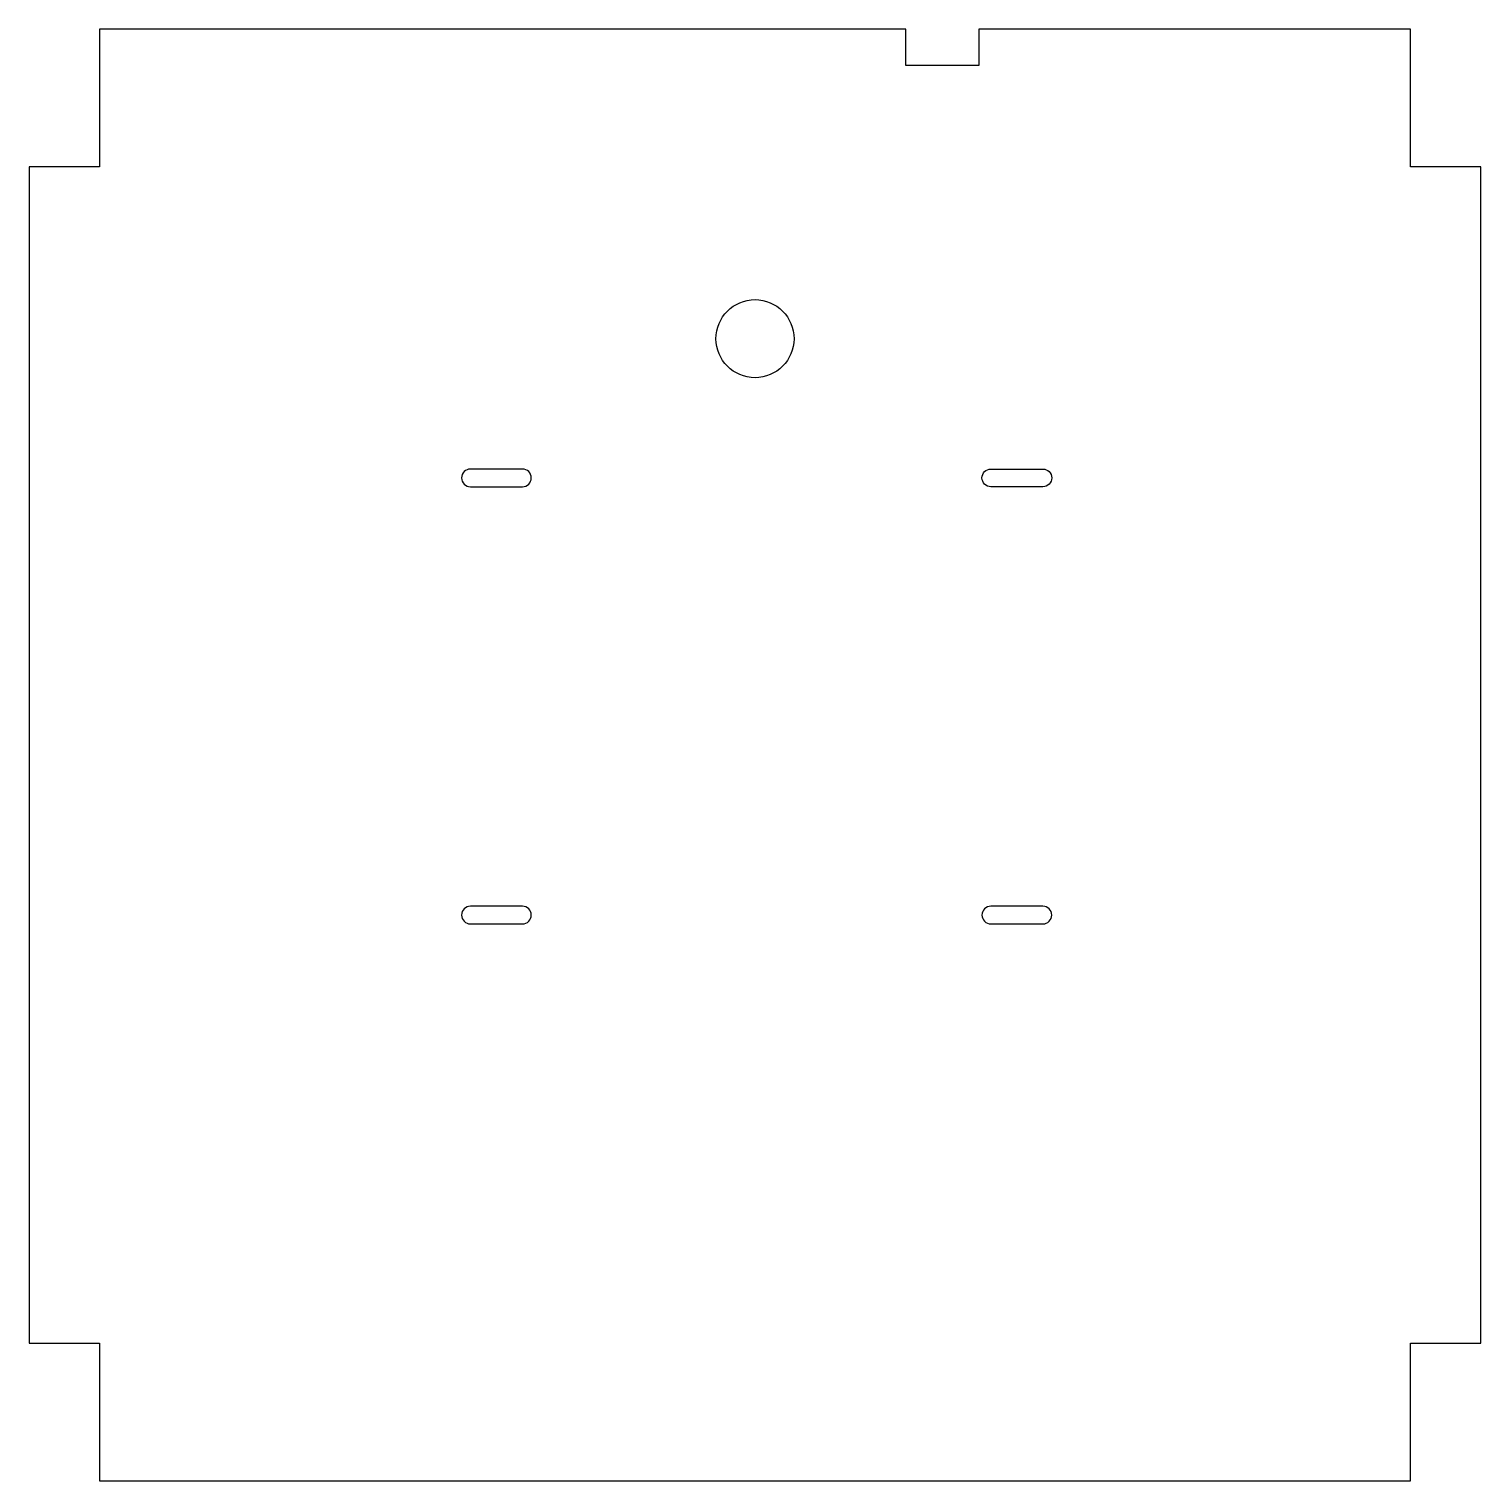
# Model space of a CAD drawing. Header units: millimetres. Extents: x -140 to 139, y -139 to 140.
import ezdxf

# ---------------------------------------------------------------- set-up
doc = ezdxf.new("R2010")
doc.units = ezdxf.units.MM
doc.layers.get('0').update_dxf_attribs({"linetype": 'CONTINUOUS'})

msp = doc.modelspace()

# ---------------------------------------------------------------- linework, layer by layer
msp.add_lwpolyline([(28.5, 132.5), (28.5, 139.5), (-126.44, 139.5), (-126.44, 113), (-140, 113), (-140, -113), (-126.44, -113), (-126.44, -139.5), (125.44, -139.5), (125.44, -113), (139, -113), (139, 113), (125.44, 113), (125.44, 139.5), (42.5, 139.5), (42.5, 132.5)], close=True)
for points in [[(-55.18, 54.95, 1), (-55.18, 51.55), (-45.18, 51.55, 1), (-45.18, 54.95)], [(44.82, 54.95), (54.82, 54.95, -1), (54.82, 51.55), (44.82, 51.55, -1)], [(-55.18, -29.05, 1), (-55.18, -32.45), (-45.18, -32.45, 1), (-45.18, -29.05)], [(44.82, -29.05, 1), (44.82, -32.45), (54.82, -32.45, 1), (54.82, -29.05)]]:
    msp.add_lwpolyline(points, format="xyb", close=True)
msp.add_circle((-0.5, 80), 7.5)

doc.saveas('drawing.dxf')
